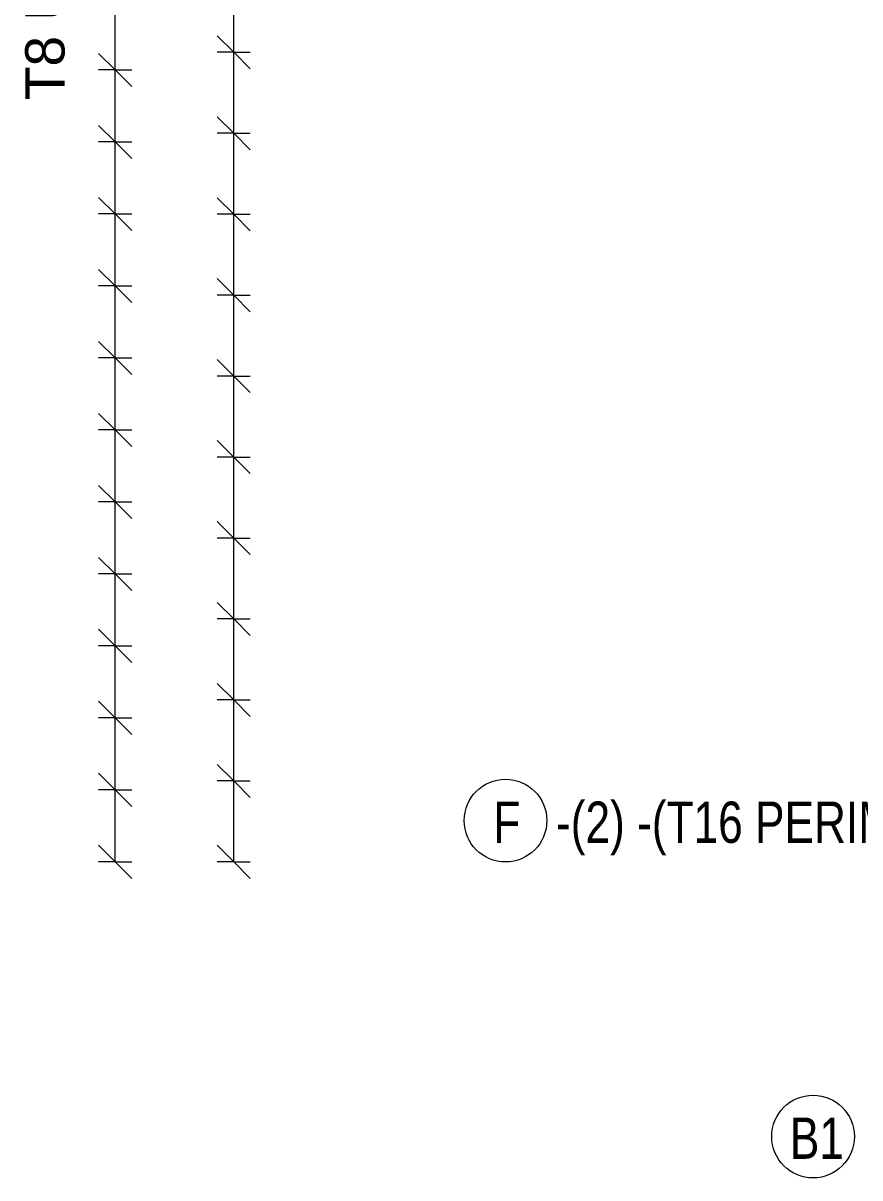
# Model space of a CAD drawing. Header units: millimetres. Extents: x 15401 to 36280, y -2060 to 13564.
# Drawn here: x 15401 to 17426, y -2060 to 734 of the extents above; entities that cross this region are included whole.
import ezdxf

# ---------------------------------------------------------------- set-up
doc = ezdxf.new("R2010")
doc.units = ezdxf.units.MM
for name, color, linetype, lineweight in [('A-ANNO-DIMS', 211, 'Continuous', 9), ('A-ANNO-DIMS-40', 211, 'Continuous', 9), ('S-RBAR-IDEN', 171, 'Continuous', 9)]:
    doc.layers.add(name, color=color, linetype=linetype, lineweight=lineweight)
doc.styles.add('Arial_1', font='arial.ttf', dxfattribs={"height": 95.25})
doc.styles.add('Nirmala UI Semilight', font='NirmalaS.ttf', dxfattribs={"width": 0.8, "height": 100})
doc.dimstyles.new('Arrow_Filled_-_2_5_NI_UI_1', dxfattribs={"dimscale": 304.8, "dimtxt": 104.736395, "dimasz": 0.262467, "dimexe": 0.131234, "dimexo": 0.0625, "dimgap": 0.131234, "dimtad": 1, "dimdec": 4, "dimzin": 0, "dimdsep": 46, "dimtxsty": 'Arial_1', "dimblk1": 'OBLIQUE', "dimblk2": 'OBLIQUE', "dimsah": 1, "dimcen": 0.09, "dimazin": 0, "dimtfac": 1, "dimtdec": 4, "dimtix": 1, "dimtmove": 0, "dimatfit": 3, "dimfxl": 0.131234, "dimfxlon": 1, "dimtvp": 1, "dimtolj": 1, "dimtzin": 0, "dimarcsym": 2})

# ---------------------------------------------------------------- blocks, each defined once
blk = doc.blocks.new('M_Rebar Tag_rfa MARK - ARROW-794226-Elevation Front 1')
at = {"layer": 'S-RBAR-IDEN'}
blk.add_circle((20794.5, 4678.6), 100, dxfattribs=at)
blk = doc.blocks.new('M_Rebar Tag_rfa MARK - DOT 1 MM-794228-Elevation Front 1')
at = {"layer": 'S-RBAR-IDEN'}
blk.add_circle((17312.2, -1959.5), 100, dxfattribs=at)
blk = doc.blocks.new('DIMBLOCK93-Elevation Front 1')
at = {"layer": 'A-ANNO-DIMS-40'}
for p, q in [((15910.8, -1099.2), (15870.8, -1059.2)), ((15910.8, -1099.2), (15870.8, -1099.2)), ((15910.8, -1295), (15910.8, -1099.2)), ((15910.8, -1099.2), (15950.8, -1139.2)), ((15910.8, -1099.2), (15950.8, -1099.2)), ((15910.8, -1295), (15870.8, -1255)), ((15910.8, -1295), (15870.8, -1295)), ((15910.8, -1295), (15950.8, -1335)), ((15910.8, -1295), (15950.8, -1295))]:
    blk.add_line(p, q, dxfattribs=at)
blk = doc.blocks.new('_Oblique')
at = {"color": 0, "linetype": 'ByBlock', "lineweight": -2}
blk.add_line((-0.5, -0.5), (0.5, 0.5), dxfattribs=at)
blk = doc.blocks.new('DIMBLOCK94-Elevation Front 1')
at = {"layer": 'A-ANNO-DIMS-40'}
for p, q in [((15910.8, -903.4), (15870.8, -863.4)), ((15910.8, -903.4), (15870.8, -903.4)), ((15910.8, -1099.2), (15910.8, -903.4)), ((15910.8, -903.4), (15950.8, -943.4)), ((15910.8, -903.4), (15950.8, -903.4)), ((15910.8, -1099.2), (15870.8, -1059.2)), ((15910.8, -1099.2), (15870.8, -1099.2)), ((15910.8, -1099.2), (15950.8, -1139.2)), ((15910.8, -1099.2), (15950.8, -1099.2))]:
    blk.add_line(p, q, dxfattribs=at)
blk = doc.blocks.new('DIMBLOCK95-Elevation Front 1')
at = {"layer": 'A-ANNO-DIMS-40'}
for p, q in [((15910.8, -707.6), (15870.8, -667.6)), ((15910.8, -707.6), (15870.8, -707.6)), ((15910.8, -903.4), (15910.8, -707.6)), ((15910.8, -707.6), (15950.8, -747.6)), ((15910.8, -707.6), (15950.8, -707.6)), ((15910.8, -903.4), (15870.8, -863.4)), ((15910.8, -903.4), (15870.8, -903.4)), ((15910.8, -903.4), (15950.8, -943.4)), ((15910.8, -903.4), (15950.8, -903.4))]:
    blk.add_line(p, q, dxfattribs=at)
blk = doc.blocks.new('DIMBLOCK96-Elevation Front 1')
at = {"layer": 'A-ANNO-DIMS-40'}
for p, q in [((15910.8, -511.8), (15870.8, -471.8)), ((15910.8, -511.8), (15870.8, -511.8)), ((15910.8, -707.6), (15910.8, -511.8)), ((15910.8, -511.8), (15950.8, -551.8)), ((15910.8, -511.8), (15950.8, -511.8)), ((15910.8, -707.6), (15870.8, -667.6)), ((15910.8, -707.6), (15870.8, -707.6)), ((15910.8, -707.6), (15950.8, -747.6)), ((15910.8, -707.6), (15950.8, -707.6))]:
    blk.add_line(p, q, dxfattribs=at)
blk = doc.blocks.new('DIMBLOCK97-Elevation Front 1')
at = {"layer": 'A-ANNO-DIMS-40'}
for p, q in [((15910.8, -316), (15870.8, -276)), ((15910.8, -316), (15870.8, -316)), ((15910.8, -511.8), (15910.8, -316)), ((15910.8, -316), (15950.8, -356)), ((15910.8, -316), (15950.8, -316)), ((15910.8, -511.8), (15870.8, -471.8)), ((15910.8, -511.8), (15870.8, -511.8)), ((15910.8, -511.8), (15950.8, -551.8)), ((15910.8, -511.8), (15950.8, -511.8))]:
    blk.add_line(p, q, dxfattribs=at)
blk = doc.blocks.new('DIMBLOCK98-Elevation Front 1')
at = {"layer": 'A-ANNO-DIMS-40'}
for p, q in [((15910.8, -120.2), (15870.8, -80.2)), ((15910.8, -120.2), (15870.8, -120.2)), ((15910.8, -316), (15910.8, -120.2)), ((15910.8, -120.2), (15950.8, -160.2)), ((15910.8, -120.2), (15950.8, -120.2)), ((15910.8, -316), (15870.8, -276)), ((15910.8, -316), (15870.8, -316)), ((15910.8, -316), (15950.8, -356)), ((15910.8, -316), (15950.8, -316))]:
    blk.add_line(p, q, dxfattribs=at)
blk = doc.blocks.new('DIMBLOCK99-Elevation Front 1')
at = {"layer": 'A-ANNO-DIMS-40'}
for p, q in [((15910.8, 75.6), (15870.8, 115.6)), ((15910.8, 75.6), (15870.8, 75.6)), ((15910.8, -120.2), (15910.8, 75.6)), ((15910.8, 75.6), (15950.8, 35.6)), ((15910.8, 75.6), (15950.8, 75.6)), ((15910.8, -120.2), (15870.8, -80.2)), ((15910.8, -120.2), (15870.8, -120.2)), ((15910.8, -120.2), (15950.8, -160.2)), ((15910.8, -120.2), (15950.8, -120.2))]:
    blk.add_line(p, q, dxfattribs=at)
blk = doc.blocks.new('DIMBLOCK100-Elevation Front 1')
at = {"layer": 'A-ANNO-DIMS-40'}
for p, q in [((15910.8, 271.4), (15870.8, 311.4)), ((15910.8, 271.4), (15870.8, 271.4)), ((15910.8, 75.6), (15910.8, 271.4)), ((15910.8, 271.4), (15950.8, 231.4)), ((15910.8, 271.4), (15950.8, 271.4)), ((15910.8, 75.6), (15870.8, 115.6)), ((15910.8, 75.6), (15870.8, 75.6)), ((15910.8, 75.6), (15950.8, 35.6)), ((15910.8, 75.6), (15950.8, 75.6))]:
    blk.add_line(p, q, dxfattribs=at)
blk = doc.blocks.new('DIMBLOCK101-Elevation Front 1')
at = {"layer": 'A-ANNO-DIMS-40'}
for p, q in [((15910.8, 467.2), (15870.8, 507.2)), ((15910.8, 467.2), (15870.8, 467.2)), ((15910.8, 271.4), (15910.8, 467.2)), ((15910.8, 467.2), (15950.8, 427.2)), ((15910.8, 467.2), (15950.8, 467.2)), ((15910.8, 271.4), (15870.8, 311.4)), ((15910.8, 271.4), (15870.8, 271.4)), ((15910.8, 271.4), (15950.8, 231.4)), ((15910.8, 271.4), (15950.8, 271.4))]:
    blk.add_line(p, q, dxfattribs=at)
blk = doc.blocks.new('DIMBLOCK102-Elevation Front 1')
at = {"layer": 'A-ANNO-DIMS-40'}
for p, q in [((15910.8, 663), (15870.8, 703)), ((15910.8, 663), (15870.8, 663)), ((15910.8, 467.2), (15910.8, 663)), ((15910.8, 663), (15950.8, 623)), ((15910.8, 663), (15950.8, 663)), ((15910.8, 467.2), (15870.8, 507.2)), ((15910.8, 467.2), (15870.8, 467.2)), ((15910.8, 467.2), (15950.8, 427.2)), ((15910.8, 467.2), (15950.8, 467.2))]:
    blk.add_line(p, q, dxfattribs=at)
blk = doc.blocks.new('DIMBLOCK103-Elevation Front 1')
at = {"layer": 'A-ANNO-DIMS-40'}
for p, q in [((15910.8, 858.8), (15870.8, 898.8)), ((15910.8, 858.8), (15870.8, 858.8)), ((15910.8, 663), (15910.8, 858.8)), ((15910.8, 858.8), (15950.8, 818.8)), ((15910.8, 858.8), (15950.8, 858.8)), ((15910.8, 663), (15870.8, 703)), ((15910.8, 663), (15870.8, 663)), ((15910.8, 663), (15950.8, 623)), ((15910.8, 663), (15950.8, 663))]:
    blk.add_line(p, q, dxfattribs=at)
blk = doc.blocks.new('DIMBLOCK118-Elevation Front 1')
at = {"layer": 'A-ANNO-DIMS-40'}
for p, q in [((15910.8, 3600), (15870.8, 3640)), ((15910.8, 3600), (15870.8, 3600)), ((15910.8, -1295), (15910.8, 3600)), ((15910.8, 3404.2), (15910.8, 3600)), ((15910.8, 3600), (15950.8, 3560)), ((15910.8, 3600), (15950.8, 3600)), ((15910.8, 3404.2), (15870.8, 3444.2)), ((15910.8, 3404.2), (15870.8, 3404.2)), ((15910.8, 3208.4), (15910.8, 3404.2)), ((15910.8, 3404.2), (15950.8, 3364.2)), ((15910.8, 3404.2), (15950.8, 3404.2)), ((15910.8, 3208.4), (15870.8, 3248.4)), ((15910.8, 3208.4), (15870.8, 3208.4)), ((15910.8, 3012.6), (15910.8, 3208.4)), ((15910.8, 3208.4), (15950.8, 3168.4)), ((15910.8, 3208.4), (15950.8, 3208.4)), ((15910.8, 3012.6), (15870.8, 3052.6)), ((15910.8, 3012.6), (15870.8, 3012.6)), ((15910.8, 2816.8), (15910.8, 3012.6)), ((15910.8, 3012.6), (15950.8, 2972.6)), ((15910.8, 3012.6), (15950.8, 3012.6)), ((15910.8, 2816.8), (15870.8, 2856.8)), ((15910.8, 2816.8), (15870.8, 2816.8)), ((15910.8, 2621), (15910.8, 2816.8)), ((15910.8, 2816.8), (15950.8, 2776.8)), ((15910.8, 2816.8), (15950.8, 2816.8)), ((15910.8, 2621), (15870.8, 2661)), ((15910.8, 2621), (15870.8, 2621)), ((15910.8, 2425.2), (15910.8, 2621)), ((15910.8, 2621), (15950.8, 2581)), ((15910.8, 2621), (15950.8, 2621)), ((15910.8, 2425.2), (15870.8, 2465.2)), ((15910.8, 2425.2), (15870.8, 2425.2)), ((15910.8, 2229.4), (15910.8, 2425.2)), ((15910.8, 2425.2), (15950.8, 2385.2)), ((15910.8, 2425.2), (15950.8, 2425.2)), ((15910.8, 2229.4), (15870.8, 2269.4)), ((15910.8, 2229.4), (15870.8, 2229.4)), ((15910.8, 2033.6), (15910.8, 2229.4)), ((15910.8, 2229.4), (15950.8, 2189.4)), ((15910.8, 2229.4), (15950.8, 2229.4)), ((15910.8, 2033.6), (15870.8, 2073.6)), ((15910.8, 2033.6), (15870.8, 2033.6)), ((15910.8, 1837.8), (15910.8, 2033.6)), ((15910.8, 2033.6), (15950.8, 1993.6)), ((15910.8, 2033.6), (15950.8, 2033.6)), ((15910.8, 1837.8), (15870.8, 1877.8)), ((15910.8, 1837.8), (15870.8, 1837.8)), ((15910.8, 1642), (15910.8, 1837.8)), ((15910.8, 1837.8), (15950.8, 1797.8)), ((15910.8, 1837.8), (15950.8, 1837.8)), ((15910.8, 1642), (15870.8, 1682)), ((15910.8, 1642), (15870.8, 1642)), ((15910.8, 1446.2), (15910.8, 1642)), ((15910.8, 1642), (15950.8, 1602)), ((15910.8, 1642), (15950.8, 1642)), ((15910.8, 1446.2), (15870.8, 1486.2)), ((15910.8, 1446.2), (15870.8, 1446.2)), ((15910.8, 1250.4), (15910.8, 1446.2)), ((15910.8, 1446.2), (15950.8, 1406.2)), ((15910.8, 1446.2), (15950.8, 1446.2)), ((15910.8, 1250.4), (15870.8, 1290.4)), ((15910.8, 1250.4), (15870.8, 1250.4)), ((15910.8, 1054.6), (15910.8, 1250.4)), ((15910.8, 1250.4), (15950.8, 1210.4)), ((15910.8, 1250.4), (15950.8, 1250.4)), ((15910.8, 1054.6), (15870.8, 1094.6)), ((15910.8, 1054.6), (15870.8, 1054.6)), ((15910.8, 858.8), (15910.8, 1054.6)), ((15910.8, 1054.6), (15950.8, 1014.6)), ((15910.8, 1054.6), (15950.8, 1054.6)), ((15910.8, 858.8), (15870.8, 898.8)), ((15910.8, 858.8), (15870.8, 858.8)), ((15910.8, 663), (15910.8, 858.8)), ((15910.8, 858.8), (15950.8, 818.8)), ((15910.8, 858.8), (15950.8, 858.8)), ((15910.8, 663), (15870.8, 703)), ((15910.8, 663), (15870.8, 663)), ((15910.8, 467.2), (15910.8, 663)), ((15910.8, 663), (15950.8, 623)), ((15910.8, 663), (15950.8, 663)), ((15910.8, 467.2), (15870.8, 507.2)), ((15910.8, 467.2), (15870.8, 467.2)), ((15910.8, 271.4), (15910.8, 467.2)), ((15910.8, 467.2), (15950.8, 427.2)), ((15910.8, 467.2), (15950.8, 467.2)), ((15910.8, 271.4), (15870.8, 311.4)), ((15910.8, 271.4), (15870.8, 271.4)), ((15910.8, 75.6), (15910.8, 271.4)), ((15910.8, 271.4), (15950.8, 231.4)), ((15910.8, 271.4), (15950.8, 271.4)), ((15910.8, 75.6), (15870.8, 115.6)), ((15910.8, 75.6), (15870.8, 75.6)), ((15910.8, -120.2), (15910.8, 75.6)), ((15910.8, 75.6), (15950.8, 35.6)), ((15910.8, 75.6), (15950.8, 75.6)), ((15910.8, -120.2), (15870.8, -80.2)), ((15910.8, -120.2), (15870.8, -120.2)), ((15910.8, -316), (15910.8, -120.2)), ((15910.8, -120.2), (15950.8, -160.2)), ((15910.8, -120.2), (15950.8, -120.2)), ((15910.8, -316), (15870.8, -276)), ((15910.8, -316), (15870.8, -316)), ((15910.8, -511.8), (15910.8, -316)), ((15910.8, -316), (15950.8, -356)), ((15910.8, -316), (15950.8, -316)), ((15910.8, -511.8), (15870.8, -471.8)), ((15910.8, -511.8), (15870.8, -511.8)), ((15910.8, -707.6), (15910.8, -511.8)), ((15910.8, -511.8), (15950.8, -551.8)), ((15910.8, -511.8), (15950.8, -511.8)), ((15910.8, -707.6), (15870.8, -667.6)), ((15910.8, -707.6), (15870.8, -707.6)), ((15910.8, -903.4), (15910.8, -707.6)), ((15910.8, -707.6), (15950.8, -747.6)), ((15910.8, -707.6), (15950.8, -707.6)), ((15910.8, -903.4), (15870.8, -863.4)), ((15910.8, -903.4), (15870.8, -903.4)), ((15910.8, -1099.2), (15910.8, -903.4)), ((15910.8, -903.4), (15950.8, -943.4)), ((15910.8, -903.4), (15950.8, -903.4)), ((15910.8, -1099.2), (15870.8, -1059.2)), ((15910.8, -1099.2), (15870.8, -1099.2)), ((15910.8, -1295), (15910.8, -1099.2)), ((15910.8, -1099.2), (15950.8, -1139.2)), ((15910.8, -1099.2), (15950.8, -1099.2)), ((15910.8, -1295), (15870.8, -1255)), ((15910.8, -1295), (15870.8, -1295)), ((15910.8, -1295), (15950.8, -1335)), ((15910.8, -1295), (15950.8, -1295))]:
    blk.add_line(p, q, dxfattribs=at)
blk = doc.blocks.new('_None')
blk = doc.blocks.new('DIMBLOCK119-Elevation Front 1')
at = {"layer": 'A-ANNO-DIMS-40'}
for p, q in [((15623.9, -1120.9), (15583.9, -1080.9)), ((15623.9, -1120.9), (15583.9, -1120.9)), ((15623.9, -1295), (15623.9, -1120.9)), ((15623.9, -1120.9), (15663.9, -1160.9)), ((15623.9, -1120.9), (15663.9, -1120.9)), ((15623.9, -1295), (15583.9, -1255)), ((15623.9, -1295), (15583.9, -1295)), ((15623.9, -1295), (15663.9, -1335)), ((15623.9, -1295), (15663.9, -1295))]:
    blk.add_line(p, q, dxfattribs=at)
blk = doc.blocks.new('DIMBLOCK120-Elevation Front 1')
at = {"layer": 'A-ANNO-DIMS-40'}
for p, q in [((15623.9, -946.7), (15583.9, -906.7)), ((15623.9, -946.7), (15583.9, -946.7)), ((15623.9, -1120.9), (15623.9, -946.7)), ((15623.9, -946.7), (15663.9, -986.7)), ((15623.9, -946.7), (15663.9, -946.7)), ((15623.9, -1120.9), (15583.9, -1080.9)), ((15623.9, -1120.9), (15583.9, -1120.9)), ((15623.9, -1120.9), (15663.9, -1160.9)), ((15623.9, -1120.9), (15663.9, -1120.9))]:
    blk.add_line(p, q, dxfattribs=at)
blk = doc.blocks.new('DIMBLOCK121-Elevation Front 1')
at = {"layer": 'A-ANNO-DIMS-40'}
for p, q in [((15623.9, -772.6), (15583.9, -732.6)), ((15623.9, -772.6), (15583.9, -772.6)), ((15623.9, -946.7), (15623.9, -772.6)), ((15623.9, -772.6), (15663.9, -812.6)), ((15623.9, -772.6), (15663.9, -772.6)), ((15623.9, -946.7), (15583.9, -906.7)), ((15623.9, -946.7), (15583.9, -946.7)), ((15623.9, -946.7), (15663.9, -986.7)), ((15623.9, -946.7), (15663.9, -946.7))]:
    blk.add_line(p, q, dxfattribs=at)
blk = doc.blocks.new('DIMBLOCK122-Elevation Front 1')
at = {"layer": 'A-ANNO-DIMS-40'}
for p, q in [((15623.9, -598.5), (15583.9, -558.5)), ((15623.9, -598.5), (15583.9, -598.5)), ((15623.9, -772.6), (15623.9, -598.5)), ((15623.9, -598.5), (15663.9, -638.5)), ((15623.9, -598.5), (15663.9, -598.5)), ((15623.9, -772.6), (15583.9, -732.6)), ((15623.9, -772.6), (15583.9, -772.6)), ((15623.9, -772.6), (15663.9, -812.6)), ((15623.9, -772.6), (15663.9, -772.6))]:
    blk.add_line(p, q, dxfattribs=at)
blk = doc.blocks.new('DIMBLOCK123-Elevation Front 1')
at = {"layer": 'A-ANNO-DIMS-40'}
for p, q in [((15623.9, -424.4), (15583.9, -384.4)), ((15623.9, -424.4), (15583.9, -424.4)), ((15623.9, -598.5), (15623.9, -424.4)), ((15623.9, -424.4), (15663.9, -464.4)), ((15623.9, -424.4), (15663.9, -424.4)), ((15623.9, -598.5), (15583.9, -558.5)), ((15623.9, -598.5), (15583.9, -598.5)), ((15623.9, -598.5), (15663.9, -638.5)), ((15623.9, -598.5), (15663.9, -598.5))]:
    blk.add_line(p, q, dxfattribs=at)
blk = doc.blocks.new('DIMBLOCK124-Elevation Front 1')
at = {"layer": 'A-ANNO-DIMS-40'}
for p, q in [((15623.9, -250.2), (15583.9, -210.2)), ((15623.9, -250.2), (15583.9, -250.2)), ((15623.9, -424.4), (15623.9, -250.2)), ((15623.9, -250.2), (15663.9, -290.2)), ((15623.9, -250.2), (15663.9, -250.2)), ((15623.9, -424.4), (15583.9, -384.4)), ((15623.9, -424.4), (15583.9, -424.4)), ((15623.9, -424.4), (15663.9, -464.4)), ((15623.9, -424.4), (15663.9, -424.4))]:
    blk.add_line(p, q, dxfattribs=at)
blk = doc.blocks.new('DIMBLOCK125-Elevation Front 1')
at = {"layer": 'A-ANNO-DIMS-40'}
for p, q in [((15623.9, -76.1), (15583.9, -36.1)), ((15623.9, -76.1), (15583.9, -76.1)), ((15623.9, -250.2), (15623.9, -76.1)), ((15623.9, -76.1), (15663.9, -116.1)), ((15623.9, -76.1), (15663.9, -76.1)), ((15623.9, -250.2), (15583.9, -210.2)), ((15623.9, -250.2), (15583.9, -250.2)), ((15623.9, -250.2), (15663.9, -290.2)), ((15623.9, -250.2), (15663.9, -250.2))]:
    blk.add_line(p, q, dxfattribs=at)
blk = doc.blocks.new('DIMBLOCK126-Elevation Front 1')
at = {"layer": 'A-ANNO-DIMS-40'}
for p, q in [((15623.9, 98), (15583.9, 138)), ((15623.9, 98), (15583.9, 98)), ((15623.9, -76.1), (15623.9, 98)), ((15623.9, 98), (15663.9, 58)), ((15623.9, 98), (15663.9, 98)), ((15623.9, -76.1), (15583.9, -36.1)), ((15623.9, -76.1), (15583.9, -76.1)), ((15623.9, -76.1), (15663.9, -116.1)), ((15623.9, -76.1), (15663.9, -76.1))]:
    blk.add_line(p, q, dxfattribs=at)
blk = doc.blocks.new('DIMBLOCK127-Elevation Front 1')
at = {"layer": 'A-ANNO-DIMS-40'}
for p, q in [((15623.9, 272.1), (15583.9, 312.1)), ((15623.9, 272.1), (15583.9, 272.1)), ((15623.9, 98), (15623.9, 272.1)), ((15623.9, 272.1), (15663.9, 232.1)), ((15623.9, 272.1), (15663.9, 272.1)), ((15623.9, 98), (15583.9, 138)), ((15623.9, 98), (15583.9, 98)), ((15623.9, 98), (15663.9, 58)), ((15623.9, 98), (15663.9, 98))]:
    blk.add_line(p, q, dxfattribs=at)
blk = doc.blocks.new('DIMBLOCK128-Elevation Front 1')
at = {"layer": 'A-ANNO-DIMS-40'}
for p, q in [((15623.9, 446.3), (15583.9, 486.3)), ((15623.9, 446.3), (15583.9, 446.3)), ((15623.9, 272.1), (15623.9, 446.3)), ((15623.9, 446.3), (15663.9, 406.3)), ((15623.9, 446.3), (15663.9, 446.3)), ((15623.9, 272.1), (15583.9, 312.1)), ((15623.9, 272.1), (15583.9, 272.1)), ((15623.9, 272.1), (15663.9, 232.1)), ((15623.9, 272.1), (15663.9, 272.1))]:
    blk.add_line(p, q, dxfattribs=at)
blk = doc.blocks.new('DIMBLOCK129-Elevation Front 1')
at = {"layer": 'A-ANNO-DIMS-40'}
for p, q in [((15623.9, 620.4), (15583.9, 660.4)), ((15623.9, 620.4), (15583.9, 620.4)), ((15623.9, 446.3), (15623.9, 620.4)), ((15623.9, 620.4), (15663.9, 580.4)), ((15623.9, 620.4), (15663.9, 620.4)), ((15623.9, 446.3), (15583.9, 486.3)), ((15623.9, 446.3), (15583.9, 446.3)), ((15623.9, 446.3), (15663.9, 406.3)), ((15623.9, 446.3), (15663.9, 446.3))]:
    blk.add_line(p, q, dxfattribs=at)
blk = doc.blocks.new('DIMBLOCK130-Elevation Front 1')
at = {"layer": 'A-ANNO-DIMS-40'}
for p, q in [((15623.9, 794.5), (15583.9, 834.5)), ((15623.9, 794.5), (15583.9, 794.5)), ((15623.9, 620.4), (15623.9, 794.5)), ((15623.9, 794.5), (15663.9, 754.5)), ((15623.9, 794.5), (15663.9, 794.5)), ((15623.9, 620.4), (15583.9, 660.4)), ((15623.9, 620.4), (15583.9, 620.4)), ((15623.9, 620.4), (15663.9, 580.4)), ((15623.9, 620.4), (15663.9, 620.4))]:
    blk.add_line(p, q, dxfattribs=at)
blk = doc.blocks.new('DIMBLOCK147-Elevation Front 1')
at = {"layer": 'A-ANNO-DIMS-40'}
for p, q in [((15623.9, 3580.5), (15583.9, 3620.5)), ((15623.9, 3580.5), (15583.9, 3580.5)), ((15623.9, -1295), (15623.9, 3580.5)), ((15623.9, 3406.4), (15623.9, 3580.5)), ((15623.9, 3580.5), (15663.9, 3540.5)), ((15623.9, 3580.5), (15663.9, 3580.5)), ((15623.9, 3406.4), (15583.9, 3446.4)), ((15623.9, 3406.4), (15583.9, 3406.4)), ((15623.9, 3232.3), (15623.9, 3406.4)), ((15623.9, 3406.4), (15663.9, 3366.4)), ((15623.9, 3406.4), (15663.9, 3406.4)), ((15623.9, 3232.3), (15583.9, 3272.3)), ((15623.9, 3232.3), (15583.9, 3232.3)), ((15623.9, 3058.1), (15623.9, 3232.3)), ((15623.9, 3232.3), (15663.9, 3192.3)), ((15623.9, 3232.3), (15663.9, 3232.3)), ((15623.9, 3058.1), (15583.9, 3098.1)), ((15623.9, 3058.1), (15583.9, 3058.1)), ((15623.9, 2884), (15623.9, 3058.1)), ((15623.9, 3058.1), (15663.9, 3018.1)), ((15623.9, 3058.1), (15663.9, 3058.1)), ((15623.9, 2884), (15583.9, 2924)), ((15623.9, 2884), (15583.9, 2884)), ((15623.9, 2709.9), (15623.9, 2884)), ((15623.9, 2884), (15663.9, 2844)), ((15623.9, 2884), (15663.9, 2884)), ((15623.9, 2709.9), (15583.9, 2749.9)), ((15623.9, 2709.9), (15583.9, 2709.9)), ((15623.9, 2535.8), (15623.9, 2709.9)), ((15623.9, 2709.9), (15663.9, 2669.9)), ((15623.9, 2709.9), (15663.9, 2709.9)), ((15623.9, 2535.8), (15583.9, 2575.8)), ((15623.9, 2535.8), (15583.9, 2535.8)), ((15623.9, 2361.6), (15623.9, 2535.8)), ((15623.9, 2535.8), (15663.9, 2495.8)), ((15623.9, 2535.8), (15663.9, 2535.8)), ((15623.9, 2361.6), (15583.9, 2401.6)), ((15623.9, 2361.6), (15583.9, 2361.6)), ((15623.9, 2187.5), (15623.9, 2361.6)), ((15623.9, 2361.6), (15663.9, 2321.6)), ((15623.9, 2361.6), (15663.9, 2361.6)), ((15623.9, 2187.5), (15583.9, 2227.5)), ((15623.9, 2187.5), (15583.9, 2187.5)), ((15623.9, 2013.4), (15623.9, 2187.5)), ((15623.9, 2187.5), (15663.9, 2147.5)), ((15623.9, 2187.5), (15663.9, 2187.5)), ((15623.9, 2013.4), (15583.9, 2053.4)), ((15623.9, 2013.4), (15583.9, 2013.4)), ((15623.9, 1839.3), (15623.9, 2013.4)), ((15623.9, 2013.4), (15663.9, 1973.4)), ((15623.9, 2013.4), (15663.9, 2013.4)), ((15623.9, 1839.3), (15583.9, 1879.3)), ((15623.9, 1839.3), (15583.9, 1839.3)), ((15623.9, 1665.1), (15623.9, 1839.3)), ((15623.9, 1839.3), (15663.9, 1799.3)), ((15623.9, 1839.3), (15663.9, 1839.3)), ((15623.9, 1665.1), (15583.9, 1705.1)), ((15623.9, 1665.1), (15583.9, 1665.1)), ((15623.9, 1491), (15623.9, 1665.1)), ((15623.9, 1665.1), (15663.9, 1625.1)), ((15623.9, 1665.1), (15663.9, 1665.1)), ((15623.9, 1491), (15583.9, 1531)), ((15623.9, 1491), (15583.9, 1491)), ((15623.9, 1316.9), (15623.9, 1491)), ((15623.9, 1491), (15663.9, 1451)), ((15623.9, 1491), (15663.9, 1491)), ((15623.9, 1316.9), (15583.9, 1356.9)), ((15623.9, 1316.9), (15583.9, 1316.9)), ((15623.9, 1142.8), (15623.9, 1316.9)), ((15623.9, 1316.9), (15663.9, 1276.9)), ((15623.9, 1316.9), (15663.9, 1316.9)), ((15623.9, 1142.8), (15583.9, 1182.8)), ((15623.9, 1142.8), (15583.9, 1142.8)), ((15623.9, 968.6), (15623.9, 1142.8)), ((15623.9, 1142.8), (15663.9, 1102.8)), ((15623.9, 1142.8), (15663.9, 1142.8)), ((15623.9, 968.6), (15583.9, 1008.6)), ((15623.9, 968.6), (15583.9, 968.6)), ((15623.9, 794.5), (15623.9, 968.6)), ((15623.9, 968.6), (15663.9, 928.6)), ((15623.9, 968.6), (15663.9, 968.6)), ((15623.9, 794.5), (15583.9, 834.5)), ((15623.9, 794.5), (15583.9, 794.5)), ((15623.9, 620.4), (15623.9, 794.5)), ((15623.9, 794.5), (15663.9, 754.5)), ((15623.9, 794.5), (15663.9, 794.5)), ((15623.9, 620.4), (15583.9, 660.4)), ((15623.9, 620.4), (15583.9, 620.4)), ((15623.9, 446.3), (15623.9, 620.4)), ((15623.9, 620.4), (15663.9, 580.4)), ((15623.9, 620.4), (15663.9, 620.4)), ((15623.9, 446.3), (15583.9, 486.3)), ((15623.9, 446.3), (15583.9, 446.3)), ((15623.9, 272.1), (15623.9, 446.3)), ((15623.9, 446.3), (15663.9, 406.3)), ((15623.9, 446.3), (15663.9, 446.3)), ((15623.9, 272.1), (15583.9, 312.1)), ((15623.9, 272.1), (15583.9, 272.1)), ((15623.9, 98), (15623.9, 272.1)), ((15623.9, 272.1), (15663.9, 232.1)), ((15623.9, 272.1), (15663.9, 272.1)), ((15623.9, 98), (15583.9, 138)), ((15623.9, 98), (15583.9, 98)), ((15623.9, -76.1), (15623.9, 98)), ((15623.9, 98), (15663.9, 58)), ((15623.9, 98), (15663.9, 98)), ((15623.9, -76.1), (15583.9, -36.1)), ((15623.9, -76.1), (15583.9, -76.1)), ((15623.9, -250.2), (15623.9, -76.1)), ((15623.9, -76.1), (15663.9, -116.1)), ((15623.9, -76.1), (15663.9, -76.1)), ((15623.9, -250.2), (15583.9, -210.2)), ((15623.9, -250.2), (15583.9, -250.2)), ((15623.9, -424.4), (15623.9, -250.2)), ((15623.9, -250.2), (15663.9, -290.2)), ((15623.9, -250.2), (15663.9, -250.2)), ((15623.9, -424.4), (15583.9, -384.4)), ((15623.9, -424.4), (15583.9, -424.4)), ((15623.9, -598.5), (15623.9, -424.4)), ((15623.9, -424.4), (15663.9, -464.4)), ((15623.9, -424.4), (15663.9, -424.4)), ((15623.9, -598.5), (15583.9, -558.5)), ((15623.9, -598.5), (15583.9, -598.5)), ((15623.9, -772.6), (15623.9, -598.5)), ((15623.9, -598.5), (15663.9, -638.5)), ((15623.9, -598.5), (15663.9, -598.5)), ((15623.9, -772.6), (15583.9, -732.6)), ((15623.9, -772.6), (15583.9, -772.6)), ((15623.9, -946.7), (15623.9, -772.6)), ((15623.9, -772.6), (15663.9, -812.6)), ((15623.9, -772.6), (15663.9, -772.6)), ((15623.9, -946.7), (15583.9, -906.7)), ((15623.9, -946.7), (15583.9, -946.7)), ((15623.9, -1120.9), (15623.9, -946.7)), ((15623.9, -946.7), (15663.9, -986.7)), ((15623.9, -946.7), (15663.9, -946.7)), ((15623.9, -1120.9), (15583.9, -1080.9)), ((15623.9, -1120.9), (15583.9, -1120.9)), ((15623.9, -1295), (15623.9, -1120.9)), ((15623.9, -1120.9), (15663.9, -1160.9)), ((15623.9, -1120.9), (15663.9, -1120.9)), ((15623.9, -1295), (15583.9, -1255)), ((15623.9, -1295), (15583.9, -1295)), ((15623.9, -1295), (15663.9, -1335)), ((15623.9, -1295), (15663.9, -1295))]:
    blk.add_line(p, q, dxfattribs=at)

msp = doc.modelspace()

# ---------------------------------------------------------------- block references
at = {"layer": 'S-RBAR-IDEN'}
for name, p in [('M_Rebar Tag_rfa MARK - ARROW-794226-Elevation Front 1', (-4226.21841, -5873.84314)), ('M_Rebar Tag_rfa MARK - DOT 1 MM-794228-Elevation Front 1', (0, 0))]:
    msp.add_blockref(name, p, dxfattribs=at)

# ---------------------------------------------------------------- texts
at = {"layer": 'S-RBAR-IDEN', "insert": (15406.27647, 547.39441), "char_height": 95.25, "width": 1452.65775, "attachment_point": 1, "rotation": 90, "style": 'Arial_1', "bg_fill": 3, "box_fill_scale": 0, "bg_fill_color": 256, "bg_fill_true_color": 3254780160, "bg_fill_transparency": 256}
msp.add_mtext('T8 U Bar @175 mm', dxfattribs=at)
at = {"layer": 'S-RBAR-IDEN', "char_height": 100, "attachment_point": 1, "style": 'Nirmala UI Semilight'}
for s, insert, width in [('-(2) -(T16 PERIMETER BAR)', (16690.49472, -1149.16212), 1546.9362), ('F', (16538.7142, -1149.16212), 64.135), ('B1', (17256.19169, -1913.42436), 128.27)]:
    msp.add_mtext(s, dxfattribs=dict(at, insert=insert, width=width))

# ---------------------------------------------------------------- dimensions: what is measured, and where the dimension line sits
at = {"layer": 'A-ANNO-DIMS'}
for base, p1, p2, text, override, picture, middle in [((15910.84072, 3600), (15950.84072, -1295), (15950.84072, 3600), '4895', {"dimpost": '<>', "dimblk1": 'None', "dimblk2": 'None', "dimsah": 1, "dimfxl": 4895}, 'DIMBLOCK118-Elevation Front 1', (15822.20864, 1152.5)), ((15623.93725, 3580.51698), (15663.93725, -1295), (15663.93725, 3580.51698), '4876', {"dimpost": '<>', "dimblk1": 'None', "dimblk2": 'None', "dimsah": 1, "dimfxl": 4875.516977}, 'DIMBLOCK147-Elevation Front 1', (15535.30518, 1142.75849)), ((15910.84072, 858.8), (15950.84072, 663), (15950.84072, 858.8), ' ', {"dimpost": '<>', "dimfxl": 195.8}, 'DIMBLOCK103-Elevation Front 1', (15910.84072, 760.9)), ((15623.93725, 794.50728), (15663.93725, 620.38167), (15663.93725, 794.50728), ' ', {"dimpost": '<>', "dimfxl": 174.125606}, 'DIMBLOCK130-Elevation Front 1', (15623.93725, 707.44447)), ((15910.84072, 663), (15950.84072, 467.2), (15950.84072, 663), ' ', {"dimpost": '<>', "dimfxl": 195.8}, 'DIMBLOCK102-Elevation Front 1', (15910.84072, 565.1)), ((15623.93725, 620.38167), (15663.93725, 446.25606), (15663.93725, 620.38167), ' ', {"dimpost": '<>', "dimfxl": 174.125606}, 'DIMBLOCK129-Elevation Front 1', (15623.93725, 533.31887)), ((15910.84072, 467.2), (15950.84072, 271.4), (15950.84072, 467.2), ' ', {"dimpost": '<>', "dimfxl": 195.8}, 'DIMBLOCK101-Elevation Front 1', (15910.84072, 369.3)), ((15623.93725, 446.25606), (15663.93725, 272.13046), (15663.93725, 446.25606), ' ', {"dimpost": '<>', "dimfxl": 174.125606}, 'DIMBLOCK128-Elevation Front 1', (15623.93725, 359.19326)), ((15623.93725, 272.13046), (15663.93725, 98.00485), (15663.93725, 272.13046), ' ', {"dimpost": '<>', "dimfxl": 174.125606}, 'DIMBLOCK127-Elevation Front 1', (15623.93725, 185.06765)), ((15910.84072, 271.4), (15950.84072, 75.6), (15950.84072, 271.4), ' ', {"dimpost": '<>', "dimfxl": 195.8}, 'DIMBLOCK100-Elevation Front 1', (15910.84072, 173.5)), ((15623.93725, 98.00485), (15663.93725, -76.12076), (15663.93725, 98.00485), ' ', {"dimpost": '<>', "dimfxl": 174.125606}, 'DIMBLOCK126-Elevation Front 1', (15623.93725, 10.94205)), ((15910.84072, 75.6), (15950.84072, -120.2), (15950.84072, 75.6), ' ', {"dimpost": '<>', "dimfxl": 195.8}, 'DIMBLOCK99-Elevation Front 1', (15910.84072, -22.3)), ((15623.93725, -76.12076), (15663.93725, -250.24636), (15663.93725, -76.12076), ' ', {"dimpost": '<>', "dimfxl": 174.125606}, 'DIMBLOCK125-Elevation Front 1', (15623.93725, -163.18356)), ((15910.84072, -120.2), (15950.84072, -316), (15950.84072, -120.2), ' ', {"dimpost": '<>', "dimfxl": 195.8}, 'DIMBLOCK98-Elevation Front 1', (15910.84072, -218.1)), ((15623.93725, -250.24636), (15663.93725, -424.37197), (15663.93725, -250.24636), ' ', {"dimpost": '<>', "dimfxl": 174.125606}, 'DIMBLOCK124-Elevation Front 1', (15623.93725, -337.30917)), ((15910.84072, -316), (15950.84072, -511.8), (15950.84072, -316), ' ', {"dimpost": '<>', "dimfxl": 195.8}, 'DIMBLOCK97-Elevation Front 1', (15910.84072, -413.9)), ((15623.93725, -424.37197), (15663.93725, -598.49757), (15663.93725, -424.37197), ' ', {"dimpost": '<>', "dimfxl": 174.125606}, 'DIMBLOCK123-Elevation Front 1', (15623.93725, -511.43477)), ((15910.84072, -511.8), (15950.84072, -707.6), (15950.84072, -511.8), ' ', {"dimpost": '<>', "dimfxl": 195.8}, 'DIMBLOCK96-Elevation Front 1', (15910.84072, -609.7)), ((15623.93725, -598.49757), (15663.93725, -772.62318), (15663.93725, -598.49757), ' ', {"dimpost": '<>', "dimfxl": 174.125606}, 'DIMBLOCK122-Elevation Front 1', (15623.93725, -685.56038)), ((15910.84072, -707.6), (15950.84072, -903.4), (15950.84072, -707.6), ' ', {"dimpost": '<>', "dimfxl": 195.8}, 'DIMBLOCK95-Elevation Front 1', (15910.84072, -805.5)), ((15623.93725, -772.62318), (15663.93725, -946.74879), (15663.93725, -772.62318), ' ', {"dimpost": '<>', "dimfxl": 174.125606}, 'DIMBLOCK121-Elevation Front 1', (15623.93725, -859.68598)), ((15910.84072, -903.4), (15950.84072, -1099.2), (15950.84072, -903.4), ' ', {"dimpost": '<>', "dimfxl": 195.8}, 'DIMBLOCK94-Elevation Front 1', (15910.84072, -1001.3)), ((15623.93725, -946.74879), (15663.93725, -1120.87439), (15663.93725, -946.74879), ' ', {"dimpost": '<>', "dimfxl": 174.125606}, 'DIMBLOCK120-Elevation Front 1', (15623.93725, -1033.81159)), ((15910.84072, -1099.2), (15950.84072, -1295), (15950.84072, -1099.2), ' ', {"dimpost": '<>', "dimfxl": 195.8}, 'DIMBLOCK93-Elevation Front 1', (15910.84072, -1197.1)), ((15623.93725, -1120.87439), (15663.93725, -1295), (15663.93725, -1120.87439), ' ', {"dimpost": '<>', "dimfxl": 174.125606}, 'DIMBLOCK119-Elevation Front 1', (15623.93725, -1207.9372))]:
    dim = msp.add_linear_dim(base=base, p1=p1, p2=p2, angle=90, text=text, dimstyle='Arrow_Filled_-_2_5_NI_UI_1', override=override, dxfattribs=at)
    dim.commit()
    dim.dimension.update_dxf_attribs({"geometry": picture, "text_midpoint": middle})

doc.saveas('drawing.dxf')
